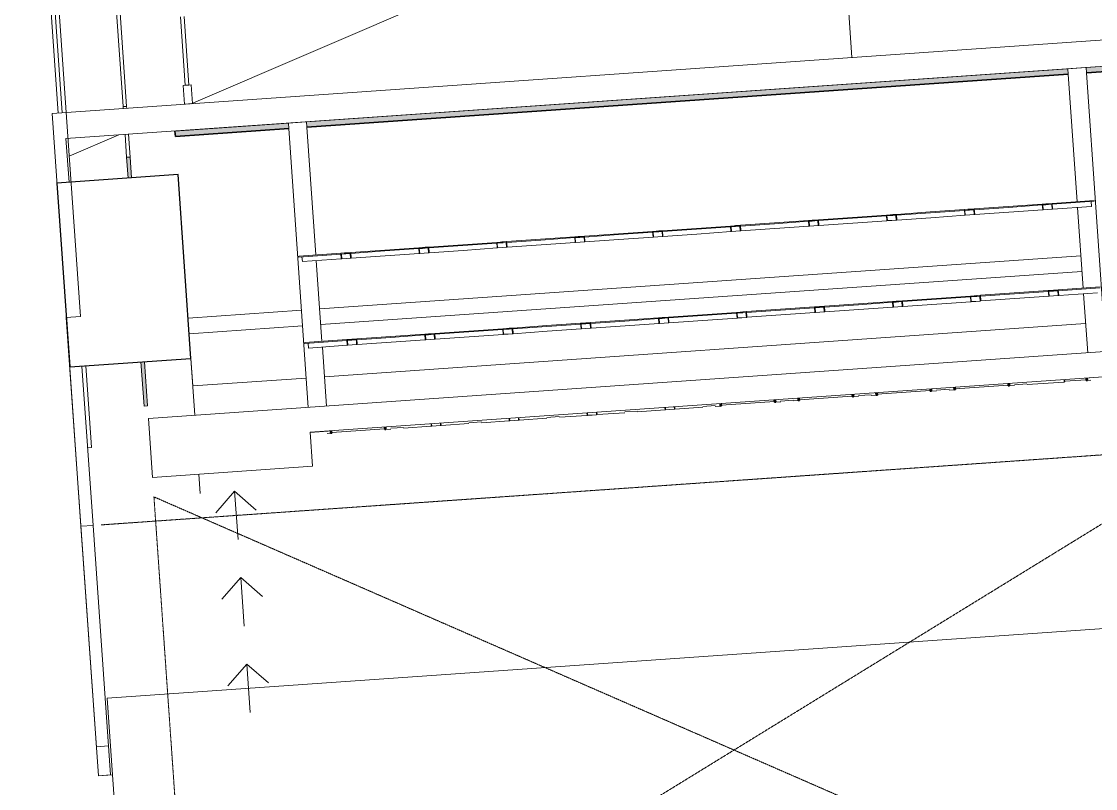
# Model space of a CAD drawing. Header units: millimetres. Extents: x 306 to 836129804, y -168137 to 818603917.
# Drawn here: x 833878841 to 833892113, y 817941872 to 817951346 of the extents above; entities that cross this region are included whole.
import ezdxf

# ---------------------------------------------------------------- set-up
doc = ezdxf.new("R2010")
doc.units = ezdxf.units.MM
doc.header["$LTSCALE"] = 3
doc.linetypes.add('Overhead', pattern=[1.8, 1.2, -0.6])
for name, color, linetype, lineweight in [('A-010-M_LINE', 251, 'Continuous', 13), ('A-010-M_LINE-T', 251, 'Continuous', 13), ('A-010-M_LINE_BEYOND', 251, 'Continuous', 13), ('A-010-M_LINE_Over', 251, 'Overhead', 13), ('A-200-M_WALL', 251, 'Continuous', 13), ('A-200-M_WALL_EXT', 251, 'Continuous', 13), ('A-200-M_WALL_INT', 251, 'Continuous', 13), ('A-214-M_CURT_WALL', 251, 'Continuous', 13), ('A-215-M_CURT_PANEL', 251, 'Continuous', 13), ('A-340-M_RAILING', 251, 'Continuous', 13), ('A-810-M_ROOMS', 251, 'Continuous', 13), ('S-280-M_STRUCT_FRAME', 253, 'Continuous', 5)]:
    doc.layers.add(name, color=color, linetype=linetype, lineweight=lineweight)
doc.layers.add('UAJ-00XREF', color=7, linetype='Continuous')

# ---------------------------------------------------------------- blocks, each defined once
blk = doc.blocks.new('Top Rail Type - Top Rail_Internal_-14509061-0300')
at = {"layer": 'A-340-M_RAILING'}
for p, q in [((77300, 25558), (77300, 31606)), ((77350, 25558), (77350, 31556))]:
    blk.add_line(p, q, dxfattribs=at)
blk = doc.blocks.new('System Panel - ARC_Glazed-19402080-0300')
at = {"layer": 'A-215-M_CURT_PANEL', "lineweight": 9}
for p, q in [((1350, 44), (-1350, 44)), ((-1350, 44), (-1350, 0)), ((-1350, 0), (1350, 0)), ((1350, 0), (1350, 44))]:
    blk.add_line(p, q, dxfattribs=at)
blk = doc.blocks.new('System Panel - ARC_Glazed-19402081-0300')
at = {"layer": 'A-215-M_CURT_PANEL'}
blk.add_hatch(color=256, dxfattribs=at).paths.add_polyline_path([(505, 0), (505, 44), (-43, 44), (-43, 0), (486, 0)], flags=0)
for p, q in [((-43, 44), (505, 44)), ((505, 0), (-43, 0)), ((505, 44), (505, 0))]:
    blk.add_line(p, q, dxfattribs=at)
blk = doc.blocks.new('System Panel - ARC_Glazed-19402082-0300')
at = {"layer": 'A-215-M_CURT_PANEL'}
blk.add_hatch(color=256, dxfattribs=at).paths.add_polyline_path([(-465, 44), (-723, 44), (-723, 0), (-465, 0)], flags=0)
at = {"layer": 'A-215-M_CURT_PANEL', "lineweight": 9}
for p, q in [((-1325, 44), (-1350, 44)), ((-1350, 44), (-1350, 0)), ((-1350, 0), (-1325, 0)), ((-723, 44), (-1005, 44)), ((-1005, 0), (-723, 0)), ((-723, 0), (-723, 44))]:
    blk.add_line(p, q, dxfattribs=at)
at = {"layer": 'A-215-M_CURT_PANEL'}
for p, q in [((-723, 44), (-465, 44)), ((-465, 0), (-723, 0))]:
    blk.add_line(p, q, dxfattribs=at)
blk = doc.blocks.new('Rectangular Mullion - Crown_100 x 270mm-41397811-0300')
at = {"layer": 'A-214-M_CURT_WALL', "lineweight": 9}
for p, q in [((78964, 25791), (78864, 25791)), ((78864, 25791), (78864, 25558)), ((78964, 25558), (78964, 25791)), ((78864, 25558), (78964, 25558))]:
    blk.add_line(p, q, dxfattribs=at)
blk = doc.blocks.new('System Panel - ARC_Glazed-41397822-0300')
at = {"layer": 'A-215-M_CURT_PANEL', "lineweight": 9}
for p, q in [((222, 0), (-626, 0)), ((222, -44), (222, 0)), ((-626, -44), (222, -44))]:
    blk.add_line(p, q, dxfattribs=at)
blk = doc.blocks.new('3A35X-MAGP-P-MP-00')
at = {"layer": 'S-280-M_STRUCT_FRAME'}
h = blk.add_hatch(color=256, dxfattribs=at)
h.paths.add_polyline_path([(834472345, 817950754), (834473057, 817950804), (834473052, 817950870), (834471749, 817950779), (834471753, 817950712), (834471784, 817950715)], flags=0)
h.paths.add_polyline_path([(834471484, 817950694), (834471529, 817950697), (834471524, 817950763), (834462117, 817950106), (834462122, 817950039), (834471482, 817950693)], flags=0)
h.paths.add_polyline_path([(834461849, 817950020), (834461897, 817950023), (834461893, 817950090), (834460491, 817949992), (834460496, 817949925), (834460662, 817949937)], flags=0)
for points in [[(834470804, 817946846), (834470802, 817946876), (834470786, 817946875), (834470788, 817946845)], [(834471751, 817946912), (834471767, 817946913), (834471765, 817946943), (834471749, 817946942), (834471751, 817946921)], [(834468877, 817946711), (834468875, 817946741), (834468860, 817946740), (834468862, 817946710)], [(834469171, 817946732), (834469168, 817946762), (834469153, 817946761), (834469155, 817946731)], [(834469840, 817946779), (834469838, 817946809), (834469823, 817946808), (834469825, 817946778)], [(834470134, 817946799), (834470132, 817946829), (834470116, 817946828), (834470118, 817946798)], [(834467244, 817946597), (834467242, 817946627), (834467226, 817946626), (834467229, 817946596)], [(834467898, 817946643), (834467914, 817946644), (834467912, 817946674), (834467896, 817946673), (834467898, 817946652)], [(834468207, 817946665), (834468205, 817946694), (834468190, 817946693), (834468192, 817946663)], [(834463083, 817946306), (834463098, 817946307), (834463096, 817946337), (834463081, 817946336), (834463082, 817946315)], [(834462428, 817946261), (834462426, 817946290), (834462411, 817946289), (834462413, 817946259)]]:
    blk.add_hatch(color=256, dxfattribs=at).paths.add_polyline_path(points, flags=0)
at = {"layer": 'A-010-M_LINE'}
for p, q in [((834476913, 817957302), (834460689, 817950328)), ((834477718, 817951519), (834458972, 817950208)), ((834459144, 817949899), (834474349, 817950962)), ((834458972, 817950208), (834459328, 817945111)), ((834459798, 817949945), (834459185, 817949681)), ((834459182, 817949361), (834459144, 817949899)), ((834459478, 817945121), (834459341, 817947090)), ((834461228, 817945544), (834460995, 817945276)), ((834461270, 817944946), (834461228, 817945544)), ((834461228, 817945544), (834461496, 817945311)), ((834459328, 817945111), (834459478, 817945121)), ((834461303, 817944477), (834461070, 817944209)), ((834461345, 817943878), (834461303, 817944477)), ((834461303, 817944477), (834461571, 817944244)), ((834461377, 817943409), (834461144, 817943141)), ((834461419, 817942811), (834461377, 817943409)), ((834461377, 817943409), (834461645, 817943176))]:
    blk.add_line(p, q, dxfattribs=at)
at = {"layer": 'A-010-M_LINE', "lineweight": 25}
for p, q in [((834460529, 817949455), (834459032, 817949350)), ((834460687, 817947184), (834460529, 817949455)), ((834459032, 817949350), (834459191, 817947079)), ((834459191, 817947079), (834460687, 817947184))]:
    blk.add_line(p, q, dxfattribs=at)
at = {"layer": 'A-010-M_LINE', "lineweight": 9}
for p, q in [((834473996, 817947409), (834460163, 817946442)), ((834462160, 817946272), (834472022, 817946961)), ((834460163, 817946442), (834460214, 817945714)), ((834462189, 817945852), (834462160, 817946272)), ((834460214, 817945714), (834462189, 817945852))]:
    blk.add_line(p, q, dxfattribs=at)
at = {"layer": 'A-010-M_LINE', "linetype": 'Overhead'}
for p, q in [((834460735, 817938252), (834474063, 817946441)), ((834474568, 817939219), (834460231, 817945474)), ((834460231, 817945474), (834460735, 817938252))]:
    blk.add_line(p, q, dxfattribs=at)
at = {"layer": 'A-010-M_LINE-T'}
for p, q in [((834460687, 817947184), (834460736, 817946482)), ((834460787, 817945754), (834460804, 817945514))]:
    blk.add_line(p, q, dxfattribs=at)
at = {"layer": 'A-010-M_LINE_BEYOND', "lineweight": 9}
for p, q in [((834468856, 817950901), (834468685, 817953338)), ((834468685, 817953338), (834468856, 817950901))]:
    blk.add_line(p, q, dxfattribs=at)
at = {"layer": 'A-010-M_LINE_Over'}
blk.add_line((834459578, 817945128), (834474683, 817946184), dxfattribs=at)
at = {"layer": 'A-200-M_WALL'}
for p, q in [((834471749, 817950779), (834471524, 817950763)), ((834462117, 817950106), (834461893, 817950090))]:
    blk.add_line(p, q, dxfattribs=at)
at = {"layer": 'A-200-M_WALL_EXT', "lineweight": 13}
for p, q in [((834471524, 817950763), (834471529, 817950697)), ((834471753, 817950712), (834471749, 817950779)), ((834471639, 817949120), (834471529, 817950697)), ((834471753, 817950712), (834471994, 817947269)), ((834461893, 817950090), (834461897, 817950023)), ((834462122, 817950039), (834462117, 817950106)), ((834462138, 817946580), (834461897, 817950023)), ((834462122, 817950039), (834462232, 817948462)), ((834471714, 817948052), (834471644, 817949050)), ((834462237, 817948392), (834462307, 817947395)), ((834471770, 817947253), (834471719, 817947983)), ((834462312, 817947325), (834462363, 817946596)), ((834459453, 817946207), (834459391, 817947093)), ((834471791, 817946944), (834472016, 817946960)), ((834459461, 817946082), (834459453, 817946207)), ((834462160, 817946271), (834462384, 817946286)), ((834459411, 817946079), (834459461, 817946082))]:
    blk.add_line(p, q, dxfattribs=at)
at = {"layer": 'A-200-M_WALL_INT'}
for p, q in [((834459329, 817945111), (834459544, 817942028)), ((834459694, 817942039), (834459478, 817945121)), ((834459519, 817942387), (834459669, 817942397)), ((834459544, 817942028), (834459694, 817942039))]:
    blk.add_line(p, q, dxfattribs=at)
at = {"layer": 'A-810-M_ROOMS', "flags": 128}
blk.add_lwpolyline([(834451955, 817954621), (834452641, 817944803), (834453111, 817944836), (834453412, 817944857), (834453979, 817936743), (834458867, 817937085), (834458786, 817938241), (834458999, 817938256), (834459979, 817938324), (834459719, 817942040), (834459544, 817942028), (834459148, 817947690), (834459323, 817947703), (834459163, 817949986), (834458741, 817956031)], dxfattribs=at)
blk.add_lwpolyline([(834459719, 817942040), (834459979, 817938324), (834460073, 817938331), (834460230, 817936086), (834460234, 817936032), (834475449, 817937095), (834475415, 817937574), (834475317, 817938971), (834475387, 817938976), (834475098, 817943115), (834474989, 817943108), (834474922, 817944055), (834459653, 817942988)], close=True, dxfattribs=at)
at = {"layer": 'S-280-M_STRUCT_FRAME', "lineweight": 9}
for p, q in [((834473052, 817950870), (834471749, 817950779)), ((834471524, 817950763), (834462117, 817950106)), ((834471529, 817950697), (834471524, 817950763)), ((834471749, 817950779), (834471753, 817950712)), ((834461893, 817950090), (834460491, 817949992)), ((834461897, 817950023), (834461893, 817950090)), ((834462117, 817950106), (834462122, 817950039)), ((834471850, 817949135), (834471331, 817949098)), ((834471850, 817949125), (834471332, 817949088)), ((834471812, 817949122), (834471816, 817949062)), ((834471850, 817949135), (834471850, 817949125)), ((834469825, 817948993), (834469405, 817948964)), ((834470246, 817949022), (834469825, 817948993)), ((834470246, 817949012), (834469826, 817948983)), ((834470290, 817949026), (834470246, 817949022)), ((834470250, 817948953), (834470246, 817949022)), ((834470253, 817949013), (834470291, 817949016)), ((834470257, 817948953), (834470253, 817949013)), ((834470307, 817949027), (834470290, 817949026)), ((834470291, 817949016), (834470290, 817949026)), ((834470307, 817949017), (834470291, 817949016)), ((834470323, 817949028), (834470307, 817949027)), ((834470324, 817949018), (834470307, 817949017)), ((834470368, 817949031), (834470323, 817949028)), ((834470323, 817949028), (834470324, 817949018)), ((834470324, 817949018), (834470362, 817949021)), ((834470362, 817949021), (834470366, 817948961)), ((834470788, 817949060), (834470368, 817949031)), ((834470373, 817948961), (834470368, 817949031)), ((834470789, 817949050), (834470369, 817949021)), ((834470793, 817948991), (834470373, 817948961)), ((834471209, 817949090), (834470788, 817949060)), ((834471209, 817949080), (834470789, 817949050)), ((834471214, 817949020), (834470793, 817948991)), ((834471253, 817949093), (834471209, 817949090)), ((834471209, 817949090), (834471214, 817949020)), ((834471214, 817949020), (834471220, 817949020)), ((834471216, 817949080), (834471254, 817949083)), ((834471220, 817949020), (834471216, 817949080)), ((834471275, 817949024), (834471220, 817949020)), ((834471270, 817949094), (834471253, 817949093)), ((834471254, 817949083), (834471253, 817949093)), ((834471271, 817949084), (834471254, 817949083)), ((834471287, 817949095), (834471270, 817949094)), ((834471287, 817949085), (834471271, 817949084)), ((834471330, 817949028), (834471275, 817949024)), ((834471331, 817949098), (834471287, 817949095)), ((834471287, 817949095), (834471287, 817949085)), ((834471287, 817949085), (834471325, 817949088)), ((834471325, 817949088), (834471330, 817949028)), ((834471330, 817949028), (834471336, 817949028)), ((834471336, 817949028), (834471331, 817949098)), ((834471816, 817949062), (834471336, 817949028)), ((834467899, 817948858), (834467478, 817948829)), ((834468319, 817948888), (834467899, 817948858)), ((834468320, 817948878), (834467900, 817948848)), ((834468364, 817948891), (834468319, 817948888)), ((834468324, 817948818), (834468319, 817948888)), ((834468326, 817948878), (834468364, 817948881)), ((834468330, 817948818), (834468326, 817948878)), ((834468380, 817948892), (834468364, 817948891)), ((834468364, 817948881), (834468364, 817948891)), ((834468381, 817948882), (834468364, 817948881)), ((834468397, 817948893), (834468380, 817948892)), ((834468398, 817948883), (834468381, 817948882)), ((834468442, 817948896), (834468397, 817948893)), ((834468397, 817948893), (834468398, 817948883)), ((834468398, 817948883), (834468436, 817948886)), ((834468436, 817948886), (834468440, 817948826)), ((834468862, 817948926), (834468442, 817948896)), ((834468863, 817948916), (834468442, 817948886)), ((834468446, 817948826), (834468442, 817948896)), ((834468867, 817948856), (834468446, 817948826)), ((834469282, 817948955), (834468862, 817948926)), ((834469283, 817948945), (834468863, 817948916)), ((834469287, 817948885), (834468867, 817948856)), ((834469327, 817948958), (834469282, 817948955)), ((834469287, 817948885), (834469282, 817948955)), ((834469287, 817948885), (834469294, 817948886)), ((834469289, 817948946), (834469328, 817948948)), ((834469294, 817948886), (834469289, 817948946)), ((834469348, 817948890), (834469294, 817948886)), ((834469344, 817948959), (834469327, 817948958)), ((834469328, 817948948), (834469327, 817948958)), ((834469344, 817948949), (834469328, 817948948)), ((834469360, 817948961), (834469344, 817948959)), ((834469361, 817948951), (834469344, 817948949)), ((834469403, 817948893), (834469348, 817948890)), ((834469405, 817948964), (834469360, 817948961)), ((834469360, 817948961), (834469361, 817948951)), ((834469361, 817948951), (834469399, 817948953)), ((834469399, 817948953), (834469403, 817948893)), ((834469403, 817948893), (834469410, 817948894)), ((834469826, 817948983), (834469405, 817948954)), ((834469410, 817948894), (834469405, 817948964)), ((834469830, 817948923), (834469410, 817948894)), ((834470250, 817948953), (834469830, 817948923)), ((834470250, 817948953), (834470257, 817948953)), ((834470312, 817948957), (834470257, 817948953)), ((834470366, 817948961), (834470312, 817948957)), ((834470366, 817948961), (834470373, 817948961)), ((834465972, 817948724), (834465552, 817948694)), ((834466393, 817948753), (834465972, 817948724)), ((834466394, 817948743), (834465973, 817948714)), ((834466437, 817948756), (834466393, 817948753)), ((834466393, 817948753), (834466398, 817948683)), ((834466400, 817948744), (834466438, 817948746)), ((834466404, 817948684), (834466400, 817948744)), ((834466454, 817948757), (834466437, 817948756)), ((834466438, 817948746), (834466437, 817948756)), ((834466455, 817948747), (834466438, 817948746)), ((834466471, 817948759), (834466454, 817948757)), ((834466471, 817948749), (834466455, 817948747)), ((834466515, 817948762), (834466471, 817948759)), ((834466471, 817948759), (834466471, 817948749)), ((834466471, 817948749), (834466510, 817948751)), ((834466510, 817948751), (834466514, 817948691)), ((834466936, 817948791), (834466515, 817948762)), ((834466520, 817948692), (834466515, 817948762)), ((834466936, 817948781), (834466516, 817948752)), ((834467356, 817948820), (834466936, 817948791)), ((834467357, 817948810), (834466936, 817948781)), ((834467361, 817948751), (834466941, 817948721)), ((834467401, 817948824), (834467356, 817948820)), ((834467361, 817948751), (834467356, 817948820)), ((834467361, 817948751), (834467367, 817948751)), ((834467363, 817948811), (834467401, 817948814)), ((834467367, 817948751), (834467363, 817948811)), ((834467422, 817948755), (834467367, 817948751)), ((834467417, 817948825), (834467401, 817948824)), ((834467401, 817948814), (834467401, 817948824)), ((834467418, 817948815), (834467401, 817948814)), ((834467434, 817948826), (834467417, 817948825)), ((834467435, 817948816), (834467418, 817948815)), ((834467477, 817948759), (834467422, 817948755)), ((834467478, 817948829), (834467434, 817948826)), ((834467434, 817948826), (834467435, 817948816)), ((834467435, 817948816), (834467473, 817948819)), ((834467473, 817948819), (834467477, 817948759)), ((834467477, 817948759), (834467483, 817948759)), ((834467483, 817948759), (834467478, 817948829)), ((834467900, 817948848), (834467479, 817948819)), ((834467904, 817948789), (834467483, 817948759)), ((834468324, 817948818), (834467904, 817948789)), ((834468324, 817948818), (834468330, 817948818)), ((834468385, 817948822), (834468330, 817948818)), ((834468440, 817948826), (834468385, 817948822)), ((834468440, 817948826), (834468446, 817948826)), ((834464467, 817948618), (834464046, 817948589)), ((834464467, 817948608), (834464047, 817948579)), ((834464511, 817948622), (834464467, 817948618)), ((834464467, 817948618), (834464471, 817948549)), ((834464474, 817948609), (834464512, 817948612)), ((834464478, 817948549), (834464474, 817948609)), ((834464528, 817948623), (834464511, 817948622)), ((834464512, 817948612), (834464511, 817948622)), ((834464528, 817948613), (834464512, 817948612)), ((834464544, 817948624), (834464528, 817948623)), ((834464545, 817948614), (834464528, 817948613)), ((834464589, 817948627), (834464544, 817948624)), ((834464544, 817948624), (834464545, 817948614)), ((834464545, 817948614), (834464583, 817948617)), ((834464583, 817948617), (834464587, 817948557)), ((834465009, 817948656), (834464589, 817948627)), ((834464594, 817948557), (834464589, 817948627)), ((834465010, 817948646), (834464590, 817948617)), ((834465430, 817948686), (834465009, 817948656)), ((834465430, 817948676), (834465010, 817948646)), ((834465435, 817948616), (834465014, 817948587)), ((834465474, 817948689), (834465430, 817948686)), ((834465430, 817948686), (834465435, 817948616)), ((834465435, 817948616), (834465441, 817948616)), ((834465437, 817948676), (834465475, 817948679)), ((834465441, 817948616), (834465437, 817948676)), ((834465496, 817948620), (834465441, 817948616)), ((834465491, 817948690), (834465474, 817948689)), ((834465475, 817948679), (834465474, 817948689)), ((834465492, 817948680), (834465475, 817948679)), ((834465508, 817948691), (834465491, 817948690)), ((834465508, 817948681), (834465492, 817948680)), ((834465551, 817948624), (834465496, 817948620)), ((834465552, 817948694), (834465508, 817948691)), ((834465508, 817948691), (834465508, 817948681)), ((834465508, 817948681), (834465546, 817948684)), ((834465546, 817948684), (834465551, 817948624)), ((834465551, 817948624), (834465557, 817948624)), ((834465557, 817948624), (834465552, 817948694)), ((834465973, 817948714), (834465553, 817948684)), ((834465977, 817948654), (834465557, 817948624)), ((834466398, 817948683), (834465977, 817948654)), ((834466398, 817948683), (834466404, 817948684)), ((834466459, 817948688), (834466404, 817948684)), ((834466514, 817948691), (834466459, 817948688)), ((834466514, 817948691), (834466520, 817948692)), ((834466941, 817948721), (834466520, 817948692)), ((834462540, 817948484), (834462022, 817948447)), ((834462541, 817948474), (834462022, 817948437)), ((834462585, 817948487), (834462540, 817948484)), ((834462545, 817948414), (834462540, 817948484)), ((834462547, 817948474), (834462585, 817948477)), ((834462551, 817948414), (834462547, 817948474)), ((834462601, 817948488), (834462585, 817948487)), ((834462585, 817948477), (834462585, 817948487)), ((834462602, 817948478), (834462585, 817948477)), ((834462618, 817948489), (834462601, 817948488)), ((834462619, 817948479), (834462602, 817948478)), ((834462663, 817948492), (834462618, 817948489)), ((834462618, 817948489), (834462619, 817948479)), ((834462619, 817948479), (834462657, 817948482)), ((834462657, 817948482), (834462661, 817948422)), ((834463083, 817948522), (834462663, 817948492)), ((834463084, 817948512), (834462663, 817948482)), ((834462667, 817948422), (834462663, 817948492)), ((834463503, 817948551), (834463083, 817948522)), ((834463504, 817948541), (834463084, 817948512)), ((834463508, 817948481), (834463088, 817948452)), ((834463548, 817948554), (834463503, 817948551)), ((834463503, 817948551), (834463508, 817948481)), ((834463508, 817948481), (834463515, 817948482)), ((834463510, 817948542), (834463549, 817948544)), ((834463515, 817948482), (834463510, 817948542)), ((834463569, 817948486), (834463515, 817948482)), ((834463565, 817948555), (834463548, 817948554)), ((834463549, 817948544), (834463548, 817948554)), ((834463565, 817948545), (834463549, 817948544)), ((834463581, 817948557), (834463565, 817948555)), ((834463582, 817948547), (834463565, 817948545)), ((834463624, 817948489), (834463569, 817948486)), ((834463626, 817948560), (834463581, 817948557)), ((834463581, 817948557), (834463582, 817948547)), ((834463582, 817948547), (834463620, 817948549)), ((834463620, 817948549), (834463624, 817948489)), ((834463624, 817948489), (834463631, 817948490)), ((834464046, 817948589), (834463626, 817948560)), ((834464047, 817948579), (834463626, 817948550)), ((834463631, 817948490), (834463626, 817948560)), ((834464051, 817948519), (834463631, 817948490)), ((834464471, 817948549), (834464051, 817948519)), ((834464471, 817948549), (834464478, 817948549)), ((834464533, 817948553), (834464478, 817948549)), ((834464587, 817948557), (834464533, 817948553)), ((834464587, 817948557), (834464594, 817948557)), ((834465014, 817948587), (834464594, 817948557)), ((834462022, 817948437), (834462022, 817948447)), ((834462065, 817948380), (834462060, 817948440)), ((834462545, 817948414), (834462065, 817948380)), ((834471686, 817948452), (834462279, 817947795)), ((834462545, 817948414), (834462551, 817948414)), ((834462606, 817948418), (834462551, 817948414)), ((834462661, 817948422), (834462606, 817948418)), ((834462661, 817948422), (834462667, 817948422)), ((834463088, 817948452), (834462667, 817948422)), ((834462292, 817947602), (834471699, 817948260)), ((834471924, 817948067), (834471406, 817948031)), ((834470320, 817947955), (834469900, 817947926)), ((834470321, 817947945), (834469900, 817947916)), ((834470365, 817947958), (834470320, 817947955)), ((834470325, 817947885), (834470320, 817947955)), ((834470327, 817947945), (834470365, 817947948)), ((834470331, 817947886), (834470327, 817947945)), ((834470381, 817947959), (834470365, 817947958)), ((834470365, 817947948), (834470365, 817947958)), ((834470382, 817947949), (834470365, 817947948)), ((834470398, 817947960), (834470381, 817947959)), ((834470399, 817947950), (834470382, 817947949)), ((834470443, 817947964), (834470398, 817947960)), ((834470398, 817947960), (834470399, 817947950)), ((834470399, 817947950), (834470437, 817947953)), ((834470437, 817947953), (834470441, 817947893)), ((834470863, 817947993), (834470443, 817947964)), ((834470864, 817947983), (834470443, 817947954)), ((834470447, 817947894), (834470443, 817947964)), ((834471283, 817948022), (834470863, 817947993)), ((834471284, 817948012), (834470864, 817947983)), ((834471288, 817947952), (834470868, 817947923)), ((834471328, 817948025), (834471283, 817948022)), ((834471283, 817948022), (834471288, 817947952)), ((834471288, 817947952), (834471295, 817947953)), ((834471290, 817948013), (834471329, 817948015)), ((834471295, 817947953), (834471290, 817948013)), ((834471349, 817947957), (834471295, 817947953)), ((834471345, 817948027), (834471328, 817948025)), ((834471329, 817948015), (834471328, 817948025)), ((834471345, 817948017), (834471329, 817948015)), ((834471361, 817948028), (834471345, 817948027)), ((834471362, 817948018), (834471345, 817948017)), ((834471404, 817947961), (834471349, 817947957)), ((834471406, 817948031), (834471361, 817948028)), ((834471361, 817948028), (834471362, 817948018)), ((834471362, 817948018), (834471400, 817948020)), ((834471400, 817948020), (834471404, 817947961)), ((834471404, 817947961), (834471411, 817947961)), ((834471925, 817948057), (834471406, 817948021)), ((834471411, 817947961), (834471406, 817948031)), ((834471891, 817947995), (834471411, 817947961)), ((834468394, 817947820), (834467973, 817947791)), ((834468394, 817947810), (834467974, 817947781)), ((834468438, 817947823), (834468394, 817947820)), ((834468399, 817947751), (834468394, 817947820)), ((834468401, 817947811), (834468439, 817947813)), ((834468405, 817947751), (834468401, 817947811)), ((834468455, 817947825), (834468438, 817947823)), ((834468439, 817947813), (834468438, 817947823)), ((834468456, 817947815), (834468439, 817947813)), ((834468472, 817947826), (834468455, 817947825)), ((834468472, 817947816), (834468456, 817947815)), ((834468516, 817947829), (834468472, 817947826)), ((834468472, 817947826), (834468472, 817947816)), ((834468472, 817947816), (834468511, 817947818)), ((834468511, 817947818), (834468515, 817947759)), ((834468937, 817947858), (834468516, 817947829)), ((834468521, 817947759), (834468516, 817947829)), ((834468937, 817947848), (834468517, 817947819)), ((834469357, 817947888), (834468937, 817947858)), ((834469358, 817947878), (834468937, 817947848)), ((834469362, 817947818), (834468941, 817947788)), ((834469402, 817947891), (834469357, 817947888)), ((834469362, 817947818), (834469357, 817947888)), ((834469362, 817947818), (834469368, 817947818)), ((834469364, 817947878), (834469402, 817947881)), ((834469368, 817947818), (834469364, 817947878)), ((834469423, 817947822), (834469368, 817947818)), ((834469418, 817947892), (834469402, 817947891)), ((834469402, 817947881), (834469402, 817947891)), ((834469419, 817947882), (834469402, 817947881)), ((834469435, 817947893), (834469418, 817947892)), ((834469436, 817947883), (834469419, 817947882)), ((834469478, 817947826), (834469423, 817947822)), ((834469479, 817947896), (834469435, 817947893)), ((834469435, 817947893), (834469436, 817947883)), ((834469436, 817947883), (834469474, 817947886)), ((834469474, 817947886), (834469478, 817947826)), ((834469478, 817947826), (834469484, 817947826)), ((834469900, 817947926), (834469479, 817947896)), ((834469484, 817947826), (834469479, 817947896)), ((834469900, 817947916), (834469480, 817947886)), ((834469905, 817947856), (834469484, 817947826)), ((834470325, 817947885), (834469905, 817947856)), ((834470325, 817947885), (834470331, 817947886)), ((834470386, 817947889), (834470331, 817947886)), ((834470441, 817947893), (834470386, 817947889)), ((834470441, 817947893), (834470447, 817947894)), ((834470868, 817947923), (834470447, 817947894)), ((834462054, 817947779), (834460653, 817947681)), ((834466467, 817947686), (834466047, 817947656)), ((834466468, 817947676), (834466048, 817947646)), ((834466512, 817947689), (834466467, 817947686)), ((834466467, 817947686), (834466472, 817947616)), ((834466475, 817947676), (834466513, 817947679)), ((834466479, 817947616), (834466475, 817947676)), ((834466529, 817947690), (834466512, 817947689)), ((834466513, 817947679), (834466512, 817947689)), ((834466529, 817947680), (834466513, 817947679)), ((834466545, 817947691), (834466529, 817947690)), ((834466546, 817947681), (834466529, 817947680)), ((834466590, 817947694), (834466545, 817947691)), ((834466545, 817947691), (834466546, 817947681)), ((834466546, 817947681), (834466584, 817947684)), ((834466584, 817947684), (834466588, 817947624)), ((834467010, 817947724), (834466590, 817947694)), ((834466595, 817947624), (834466590, 817947694)), ((834467011, 817947714), (834466591, 817947684)), ((834467431, 817947753), (834467010, 817947724)), ((834467431, 817947743), (834467011, 817947714)), ((834467436, 817947683), (834467015, 817947654)), ((834467475, 817947756), (834467431, 817947753)), ((834467436, 817947683), (834467431, 817947753)), ((834467436, 817947683), (834467442, 817947684)), ((834467438, 817947743), (834467476, 817947746)), ((834467442, 817947684), (834467438, 817947743)), ((834467497, 817947687), (834467442, 817947684)), ((834467492, 817947757), (834467475, 817947756)), ((834467476, 817947746), (834467475, 817947756)), ((834467493, 817947747), (834467476, 817947746)), ((834467509, 817947758), (834467492, 817947757)), ((834467509, 817947748), (834467493, 817947747)), ((834467552, 817947691), (834467497, 817947687)), ((834467553, 817947762), (834467509, 817947758)), ((834467509, 817947758), (834467509, 817947748)), ((834467509, 817947748), (834467547, 817947751)), ((834467547, 817947751), (834467552, 817947691)), ((834467552, 817947691), (834467558, 817947692)), ((834467973, 817947791), (834467553, 817947762)), ((834467558, 817947692), (834467553, 817947762)), ((834467974, 817947781), (834467554, 817947752)), ((834467978, 817947721), (834467558, 817947692)), ((834468399, 817947751), (834467978, 817947721)), ((834468399, 817947751), (834468405, 817947751)), ((834468460, 817947755), (834468405, 817947751)), ((834468515, 817947759), (834468460, 817947755)), ((834468515, 817947759), (834468521, 817947759)), ((834468941, 817947788), (834468521, 817947759)), ((834460666, 817947488), (834462068, 817947586)), ((834471744, 817947616), (834462337, 817946958)), ((834464541, 817947551), (834464121, 817947522)), ((834464542, 817947541), (834464121, 817947512)), ((834464586, 817947554), (834464541, 817947551)), ((834464541, 817947551), (834464546, 817947481)), ((834464548, 817947541), (834464586, 817947544)), ((834464552, 817947482), (834464548, 817947541)), ((834464602, 817947555), (834464586, 817947554)), ((834464586, 817947544), (834464586, 817947554)), ((834464603, 817947545), (834464586, 817947544)), ((834464619, 817947556), (834464602, 817947555)), ((834464620, 817947546), (834464603, 817947545)), ((834464664, 817947560), (834464619, 817947556)), ((834464619, 817947556), (834464620, 817947546)), ((834464620, 817947546), (834464658, 817947549)), ((834464658, 817947549), (834464662, 817947489)), ((834465084, 817947589), (834464664, 817947560)), ((834465085, 817947579), (834464664, 817947550)), ((834464668, 817947490), (834464664, 817947560)), ((834465504, 817947618), (834465084, 817947589)), ((834465505, 817947608), (834465085, 817947579)), ((834465509, 817947549), (834465089, 817947519)), ((834465549, 817947621), (834465504, 817947618)), ((834465504, 817947618), (834465509, 817947549)), ((834465509, 817947549), (834465516, 817947549)), ((834465511, 817947609), (834465550, 817947611)), ((834465516, 817947549), (834465511, 817947609)), ((834465570, 817947553), (834465516, 817947549)), ((834465566, 817947623), (834465549, 817947621)), ((834465550, 817947611), (834465549, 817947621)), ((834465566, 817947613), (834465550, 817947611)), ((834465582, 817947624), (834465566, 817947623)), ((834465583, 817947614), (834465566, 817947613)), ((834465625, 817947557), (834465570, 817947553)), ((834465627, 817947627), (834465582, 817947624)), ((834465582, 817947624), (834465583, 817947614)), ((834465583, 817947614), (834465621, 817947616)), ((834465621, 817947616), (834465625, 817947557)), ((834465625, 817947557), (834465632, 817947557)), ((834466047, 817947656), (834465627, 817947627)), ((834466048, 817947646), (834465627, 817947617)), ((834465632, 817947557), (834465627, 817947627)), ((834466052, 817947586), (834465632, 817947557)), ((834466472, 817947616), (834466052, 817947586)), ((834466472, 817947616), (834466479, 817947616)), ((834466534, 817947620), (834466479, 817947616)), ((834466588, 817947624), (834466534, 817947620)), ((834466588, 817947624), (834466595, 817947624)), ((834467015, 817947654), (834466595, 817947624)), ((834462615, 817947416), (834462096, 817947380)), ((834462615, 817947406), (834462097, 817947370)), ((834462659, 817947419), (834462615, 817947416)), ((834462620, 817947347), (834462615, 817947416)), ((834462622, 817947407), (834462660, 817947409)), ((834462626, 817947347), (834462622, 817947407)), ((834462676, 817947421), (834462659, 817947419)), ((834462660, 817947409), (834462659, 817947419)), ((834462677, 817947411), (834462660, 817947409)), ((834462693, 817947422), (834462676, 817947421)), ((834462693, 817947412), (834462677, 817947411)), ((834462737, 817947425), (834462693, 817947422)), ((834462693, 817947422), (834462693, 817947412)), ((834462693, 817947412), (834462732, 817947414)), ((834462732, 817947414), (834462736, 817947355)), ((834463158, 817947454), (834462737, 817947425)), ((834462742, 817947355), (834462737, 817947425)), ((834463158, 817947444), (834462738, 817947415)), ((834463578, 817947484), (834463158, 817947454)), ((834463579, 817947474), (834463158, 817947444)), ((834463583, 817947414), (834463162, 817947384)), ((834463623, 817947487), (834463578, 817947484)), ((834463578, 817947484), (834463583, 817947414)), ((834463583, 817947414), (834463589, 817947414)), ((834463585, 817947474), (834463623, 817947477)), ((834463589, 817947414), (834463585, 817947474)), ((834463644, 817947418), (834463589, 817947414)), ((834463639, 817947488), (834463623, 817947487)), ((834463623, 817947477), (834463623, 817947487)), ((834463640, 817947478), (834463623, 817947477)), ((834463656, 817947489), (834463639, 817947488)), ((834463657, 817947479), (834463640, 817947478)), ((834463699, 817947422), (834463644, 817947418)), ((834463700, 817947492), (834463656, 817947489)), ((834463656, 817947489), (834463657, 817947479)), ((834463657, 817947479), (834463695, 817947482)), ((834463695, 817947482), (834463699, 817947422)), ((834463699, 817947422), (834463705, 817947422)), ((834464121, 817947522), (834463700, 817947492)), ((834463705, 817947422), (834463700, 817947492)), ((834464121, 817947512), (834463701, 817947482)), ((834464126, 817947452), (834463705, 817947422)), ((834464546, 817947481), (834464126, 817947452)), ((834464546, 817947481), (834464552, 817947482)), ((834464607, 817947485), (834464552, 817947482)), ((834464662, 817947489), (834464607, 817947485)), ((834464662, 817947489), (834464668, 817947490)), ((834465089, 817947519), (834464668, 817947490)), ((834462097, 817947370), (834462096, 817947380)), ((834462139, 817947313), (834462135, 817947373)), ((834462620, 817947347), (834462139, 817947313)), ((834462620, 817947347), (834462626, 817947347)), ((834462681, 817947351), (834462626, 817947347)), ((834462736, 817947355), (834462681, 817947351)), ((834462736, 817947355), (834462742, 817947355)), ((834463162, 817947384), (834462742, 817947355)), ((834460687, 817947184), (834460711, 817946844)), ((834462113, 817946942), (834460711, 817946844)), ((834471019, 817946870), (834470864, 817946859)), ((834471479, 817946893), (834471020, 817946861)), ((834471477, 817946923), (834471479, 817946893)), ((834471479, 817946893), (834471485, 817946894)), ((834471485, 817946894), (834471483, 817946924)), ((834471751, 817946921), (834471485, 817946903)), ((834471808, 817946916), (834471767, 817946913)), ((834469093, 817946735), (834468938, 817946725)), ((834469824, 817946787), (834469170, 817946741)), ((834469902, 817946783), (834469840, 817946779)), ((834470056, 817946803), (834469901, 817946792)), ((834470118, 817946798), (834470057, 817946794)), ((834470787, 817946854), (834470133, 817946808)), ((834470865, 817946850), (834470804, 817946846)), ((834467167, 817946601), (834467012, 817946590)), ((834467898, 817946652), (834467244, 817946606)), ((834467976, 817946648), (834467914, 817946644)), ((834468130, 817946668), (834467975, 817946657)), ((834468192, 817946663), (834468130, 817946659)), ((834468861, 817946719), (834468207, 817946673)), ((834468939, 817946716), (834468877, 817946711)), ((834469155, 817946731), (834469093, 817946726)), ((834465584, 817946481), (834465241, 817946457)), ((834465582, 817946511), (834465584, 817946481)), ((834465584, 817946481), (834465590, 817946482)), ((834465590, 817946482), (834465588, 817946511)), ((834465645, 817946485), (834465590, 817946482)), ((834465700, 817946489), (834465645, 817946485)), ((834465698, 817946519), (834465700, 817946489)), ((834465700, 817946489), (834465706, 817946490)), ((834465706, 817946490), (834465704, 817946520)), ((834466049, 817946514), (834465706, 817946490)), ((834466203, 817946533), (834466049, 817946523)), ((834466547, 817946548), (834466204, 817946524)), ((834466545, 817946578), (834466547, 817946548)), ((834466547, 817946548), (834466553, 817946549)), ((834466553, 817946549), (834466551, 817946579)), ((834466608, 817946553), (834466553, 817946549)), ((834466663, 817946557), (834466608, 817946553)), ((834466661, 817946586), (834466663, 817946557)), ((834466663, 817946557), (834466669, 817946557)), ((834466669, 817946557), (834466667, 817946587)), ((834467012, 817946581), (834466669, 817946557)), ((834467229, 817946596), (834467167, 817946592)), ((834463657, 817946346), (834463314, 817946322)), ((834463655, 817946376), (834463657, 817946346)), ((834463657, 817946346), (834463664, 817946347)), ((834463664, 817946347), (834463662, 817946377)), ((834463719, 817946351), (834463664, 817946347)), ((834463774, 817946355), (834463719, 817946351)), ((834463771, 817946384), (834463774, 817946355)), ((834463774, 817946355), (834463780, 817946355)), ((834463780, 817946355), (834463778, 817946385)), ((834464123, 817946379), (834463780, 817946355)), ((834464277, 817946399), (834464122, 817946388)), ((834464621, 817946414), (834464278, 817946390)), ((834464619, 817946444), (834464621, 817946414)), ((834464621, 817946414), (834464627, 817946414)), ((834464627, 817946414), (834464625, 817946444)), ((834464682, 817946418), (834464627, 817946414)), ((834464737, 817946422), (834464682, 817946418)), ((834464735, 817946452), (834464737, 817946422)), ((834464737, 817946422), (834464743, 817946422)), ((834464743, 817946422), (834464741, 817946452)), ((834465086, 817946446), (834464743, 817946422)), ((834465240, 817946466), (834465085, 817946455)), ((834462413, 817946259), (834462372, 817946257)), ((834463082, 817946315), (834462428, 817946269)), ((834463160, 817946312), (834463098, 817946307)), ((834463314, 817946331), (834463159, 817946321))]:
    blk.add_line(p, q, dxfattribs=at)
at = {"layer": 'S-280-M_STRUCT_FRAME', "lineweight": 35}
for p, q in [((834471753, 817950712), (834473057, 817950804)), ((834462122, 817950039), (834471529, 817950697)), ((834460491, 817949992), (834460496, 817949925)), ((834460496, 817949925), (834461897, 817950023)), ((834470786, 817946875), (834470788, 817946845)), ((834470804, 817946846), (834470802, 817946876)), ((834471749, 817946942), (834471751, 817946912)), ((834471751, 817946912), (834471767, 817946913)), ((834471767, 817946913), (834471765, 817946943)), ((834468860, 817946740), (834468862, 817946710)), ((834468877, 817946711), (834468875, 817946741)), ((834469153, 817946761), (834469155, 817946731)), ((834469171, 817946732), (834469168, 817946762)), ((834469823, 817946808), (834469825, 817946778)), ((834469825, 817946778), (834469840, 817946779)), ((834469840, 817946779), (834469838, 817946809)), ((834470116, 817946828), (834470118, 817946798)), ((834470118, 817946798), (834470134, 817946799)), ((834470134, 817946799), (834470132, 817946829)), ((834470788, 817946845), (834470804, 817946846)), ((834467226, 817946626), (834467229, 817946596)), ((834467244, 817946597), (834467242, 817946627)), ((834467896, 817946673), (834467898, 817946643)), ((834467898, 817946643), (834467914, 817946644)), ((834467914, 817946644), (834467912, 817946674)), ((834468190, 817946693), (834468192, 817946663)), ((834468192, 817946663), (834468207, 817946665)), ((834468207, 817946665), (834468205, 817946694)), ((834468862, 817946710), (834468877, 817946711)), ((834469155, 817946731), (834469171, 817946732)), ((834467229, 817946596), (834467244, 817946597)), ((834463081, 817946336), (834463083, 817946306)), ((834463098, 817946307), (834463096, 817946337)), ((834462411, 817946289), (834462413, 817946259)), ((834462413, 817946259), (834462428, 817946261)), ((834462428, 817946261), (834462426, 817946290)), ((834463083, 817946306), (834463098, 817946307))]:
    blk.add_line(p, q, dxfattribs=at)
at = {"layer": 'A-214-M_CURT_WALL', "rotation": 3.998908525771384}
blk.add_blockref('Rectangular Mullion - Crown_100 x 270mm-41397811-0300', (834383717, 817919329), dxfattribs=at)
at = {"layer": 'A-215-M_CURT_PANEL'}
for name, p, rotation in [('System Panel - ARC_Glazed-19402080-0300', (834459755, 817951641), 273.9989085257714), ('System Panel - ARC_Glazed-41397822-0300', (834460647, 817950783), 273.9989085257712), ('System Panel - ARC_Glazed-19402082-0300', (834459944, 817948948), 273.9989085257714), ('System Panel - ARC_Glazed-19402081-0300', (834460073, 817947098), 273.9989085257714)]:
    blk.add_blockref(name, p, dxfattribs=dict(at, rotation=rotation))
at = {"layer": 'A-340-M_RAILING', "rotation": 3.998908525771384}
blk.add_blockref('Top Rail Type - Top Rail_Internal_-14509061-0300', (834383717, 817919329), dxfattribs=at)

msp = doc.modelspace()

# ---------------------------------------------------------------- block references
at = {"layer": 'UAJ-00XREF', "ltscale": 0.5}
msp.add_blockref('3A35X-MAGP-P-MP-00', (-579753, 0), dxfattribs=at)

doc.saveas('drawing.dxf')
